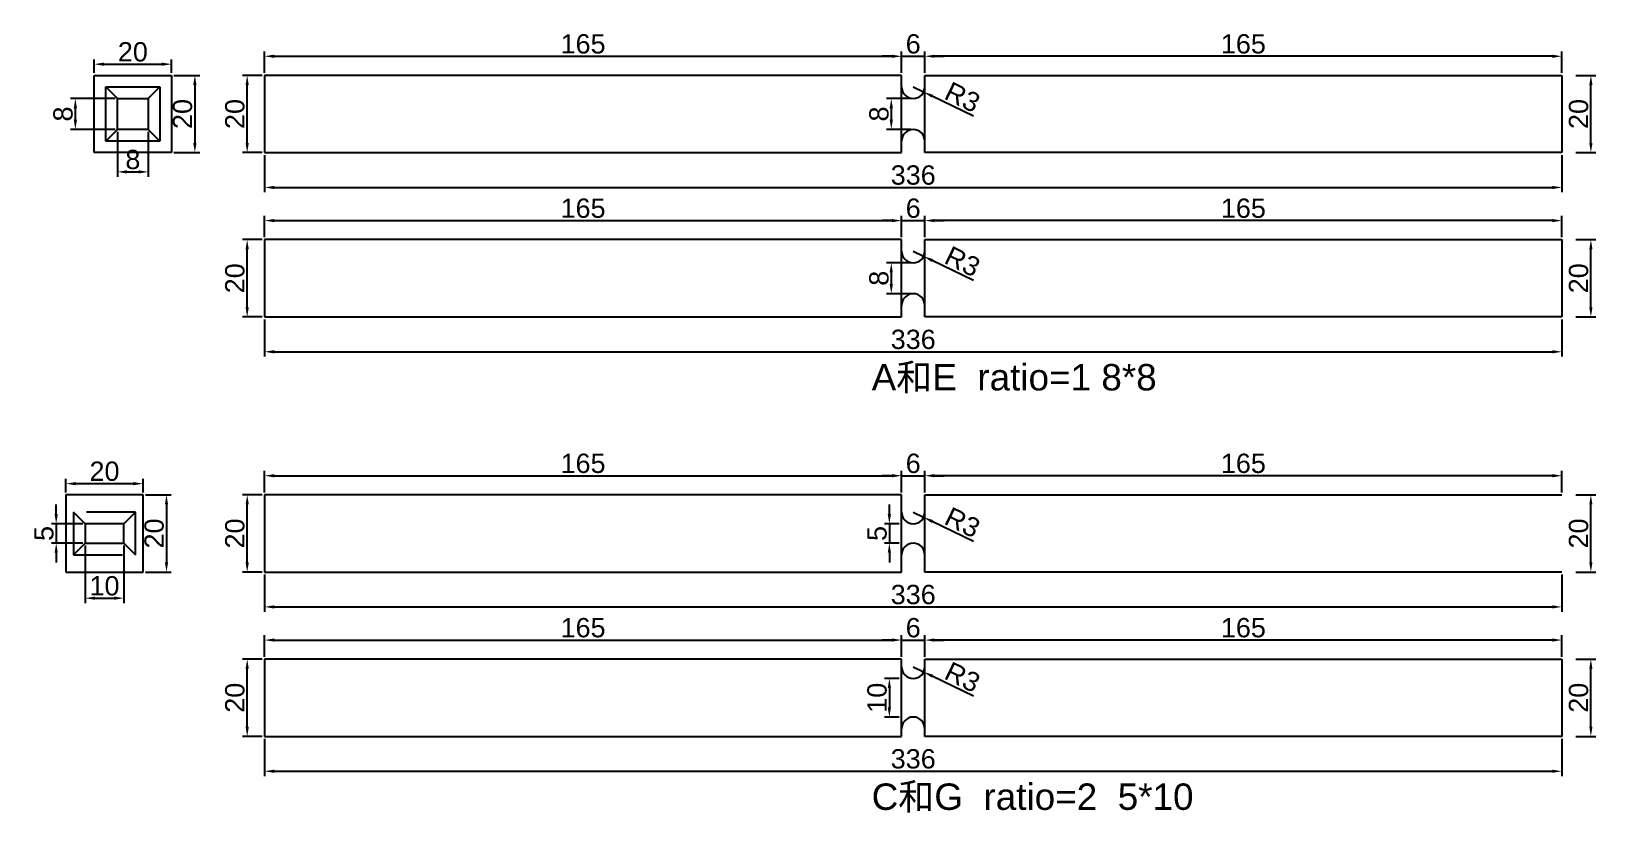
# Model space of a CAD drawing. Header units: millimetres. Extents: x 1455 to 24185, y -7314 to 4772.
# Drawn here: x 16933.8 to 17338.9, y 3006.5 to 3208.7 of the extents above; entities that cross this region are included whole.
import ezdxf

# ---------------------------------------------------------------- set-up
doc = ezdxf.new("R2010")
doc.units = ezdxf.units.MM
doc.linetypes.add('DASHED', pattern=[19.05, 12.7, -6.35])
doc.styles.get("Standard").update_dxf_attribs({"font": 'arial.ttf'})
doc.dimstyles.new('ISO-25', dxfattribs={"dimtxt": 5, "dimasz": 2.5, "dimexe": 1.25, "dimexo": 0.625, "dimtad": 1, "dimtxsty": 'Standard', "dimcen": 2.5, "dimadec": 0, "dimazin": 0, "dimtfac": 1, "dimtmove": 0, "dimatfit": 3, "dimfxl": 1, "dimarcsym": 0})

# ---------------------------------------------------------------- blocks, each defined once
blk = doc.blocks.new('*D1807')
at = {"color": 0, "lineweight": -2, "transparency": 16777216}
for p, q in [((16993.56, 3197.31), (16988.45, 3197.31)), ((16989.7, 3179.81), (16989.7, 3194.81)), ((16993.56, 3177.31), (16988.45, 3177.31))]:
    blk.add_line(p, q, dxfattribs=at)
at = {"color": 0, "transparency": 16777216}
for points in [[(16989.28, 3194.81), (16990.12, 3194.81), (16989.7, 3197.31)], [(16989.28, 3179.81), (16990.12, 3179.81), (16989.7, 3177.31)]]:
    blk.add_solid(points, dxfattribs=at)
at = {"layer": 'Defpoints', "color": 0, "transparency": 16777216}
for p in [(16989.7, 3197.31), (16994.19, 3197.31), (16994.19, 3177.31)]:
    blk.add_point(p, dxfattribs=at)
at = {"color": 0, "transparency": 16777216, "insert": (16986.52, 3187.31), "char_height": 5, "attachment_point": 5, "rotation": 90}
blk.add_mtext('20', dxfattribs=at)
blk = doc.blocks.new('*D1860')
at = {"color": 0, "lineweight": -2, "transparency": 16777216}
for p, q in [((16994.19, 3197.94), (16994.19, 3203.5)), ((16996.69, 3202.25), (17156.69, 3202.25)), ((17159.19, 3197.94), (17159.19, 3203.5))]:
    blk.add_line(p, q, dxfattribs=at)
at = {"color": 0, "transparency": 16777216}
for points in [[(16996.69, 3202.66), (16996.69, 3201.83), (16994.19, 3202.25)], [(17156.69, 3202.66), (17156.69, 3201.83), (17159.19, 3202.25)]]:
    blk.add_solid(points, dxfattribs=at)
at = {"layer": 'Defpoints', "color": 0, "transparency": 16777216}
for p in [(17159.19, 3202.25), (16994.19, 3197.31), (17159.19, 3197.31)]:
    blk.add_point(p, dxfattribs=at)
at = {"color": 0, "transparency": 16777216, "insert": (17076.69, 3205.43), "char_height": 5, "attachment_point": 5}
blk.add_mtext('165', dxfattribs=at)
blk = doc.blocks.new('*D1808')
at = {"color": 0, "lineweight": -2, "transparency": 16777216}
for p, q in [((17161.56, 3191.31), (17155.26, 3191.31)), ((17156.51, 3188.81), (17156.51, 3185.81)), ((17161.56, 3183.31), (17155.26, 3183.31))]:
    blk.add_line(p, q, dxfattribs=at)
at = {"color": 0, "transparency": 16777216}
for points in [[(17156.09, 3188.81), (17156.92, 3188.81), (17156.51, 3191.31)], [(17156.09, 3185.81), (17156.92, 3185.81), (17156.51, 3183.31)]]:
    blk.add_solid(points, dxfattribs=at)
at = {"layer": 'Defpoints', "color": 0, "transparency": 16777216}
for p in [(17162.19, 3191.31), (17156.51, 3183.31), (17162.19, 3183.31)]:
    blk.add_point(p, dxfattribs=at)
at = {"color": 0, "transparency": 16777216, "insert": (17153.33, 3187.31), "char_height": 5, "attachment_point": 5, "rotation": 90}
blk.add_mtext('8', dxfattribs=at)
blk = doc.blocks.new('*D1809')
at = {"color": 0, "lineweight": -2, "transparency": 16777216}
for p, q in [((17162.19, 3194.31), (17164.89, 3193)), ((17177.76, 3186.75), (17167.13, 3191.91))]:
    blk.add_line(p, q, dxfattribs=at)
at = {"color": 0, "transparency": 16777216}
blk.add_solid([(17167.32, 3192.29), (17166.95, 3191.54), (17164.89, 3193)], dxfattribs=at)
at = {"layer": 'Defpoints', "color": 0, "transparency": 16777216}
for p in [(17162.19, 3194.31), (17164.89, 3193)]:
    blk.add_point(p, dxfattribs=at)
at = {"color": 0, "transparency": 16777216, "insert": (17174.96, 3191.65), "char_height": 5, "attachment_point": 5, "rotation": 334.116}
blk.add_mtext('R3', dxfattribs=at)
blk = doc.blocks.new('*D1810')
at = {"color": 0, "lineweight": -2, "transparency": 16777216}
for p, q in [((17333.83, 3197.31), (17338.94, 3197.31)), ((17337.69, 3179.81), (17337.69, 3194.81)), ((17333.83, 3177.31), (17338.94, 3177.31))]:
    blk.add_line(p, q, dxfattribs=at)
at = {"color": 0, "transparency": 16777216}
for points in [[(17337.28, 3194.81), (17338.11, 3194.81), (17337.69, 3197.31)], [(17337.28, 3179.81), (17338.11, 3179.81), (17337.69, 3177.31)]]:
    blk.add_solid(points, dxfattribs=at)
at = {"layer": 'Defpoints', "color": 0, "transparency": 16777216}
for p in [(17333.21, 3197.31), (17337.69, 3197.31), (17333.21, 3177.31)]:
    blk.add_point(p, dxfattribs=at)
at = {"color": 0, "transparency": 16777216, "insert": (17334.52, 3187.31), "char_height": 5, "attachment_point": 5, "rotation": 90}
blk.add_mtext('20', dxfattribs=at)
blk = doc.blocks.new('*D1861')
at = {"color": 0, "lineweight": -2, "transparency": 16777216}
for p, q in [((17165.19, 3197.94), (17165.19, 3203.5)), ((17327.69, 3202.25), (17167.69, 3202.25)), ((17330.19, 3197.94), (17330.19, 3203.5))]:
    blk.add_line(p, q, dxfattribs=at)
at = {"color": 0, "transparency": 16777216}
for points in [[(17167.69, 3202.66), (17167.69, 3201.83), (17165.19, 3202.25)], [(17327.69, 3202.66), (17327.69, 3201.83), (17330.19, 3202.25)]]:
    blk.add_solid(points, dxfattribs=at)
at = {"layer": 'Defpoints', "color": 0, "transparency": 16777216}
for p in [(17165.19, 3202.25), (17165.19, 3197.31), (17330.19, 3197.31)]:
    blk.add_point(p, dxfattribs=at)
at = {"color": 0, "transparency": 16777216, "insert": (17247.69, 3205.43), "char_height": 5, "attachment_point": 5}
blk.add_mtext('165', dxfattribs=at)
blk = doc.blocks.new('*D1811')
at = {"color": 0, "lineweight": -2, "transparency": 16777216}
for p, q in [((17156.69, 3202.25), (17154.19, 3202.25)), ((17159.19, 3197.94), (17159.19, 3203.5)), ((17159.19, 3202.25), (17165.19, 3202.25)), ((17165.19, 3197.94), (17165.19, 3203.5)), ((17167.69, 3202.25), (17170.19, 3202.25))]:
    blk.add_line(p, q, dxfattribs=at)
at = {"color": 0, "transparency": 16777216}
for points in [[(17156.69, 3202.66), (17156.69, 3201.83), (17159.19, 3202.25)], [(17167.69, 3202.66), (17167.69, 3201.83), (17165.19, 3202.25)]]:
    blk.add_solid(points, dxfattribs=at)
at = {"layer": 'Defpoints', "color": 0, "transparency": 16777216}
for p in [(17165.19, 3202.25), (17159.19, 3197.31), (17165.19, 3197.31)]:
    blk.add_point(p, dxfattribs=at)
at = {"color": 0, "transparency": 16777216, "insert": (17162.19, 3205.43), "char_height": 5, "attachment_point": 5}
blk.add_mtext('6', dxfattribs=at)
blk = doc.blocks.new('*D1812')
at = {"color": 0, "lineweight": -2, "transparency": 16777216}
for p, q in [((16994.19, 3176.69), (16994.19, 3167.05)), ((17330.19, 3176.69), (17330.19, 3167.05)), ((16996.69, 3168.3), (17327.69, 3168.3))]:
    blk.add_line(p, q, dxfattribs=at)
at = {"color": 0, "transparency": 16777216}
for points in [[(16996.69, 3168.71), (16996.69, 3167.88), (16994.19, 3168.3)], [(17327.69, 3168.71), (17327.69, 3167.88), (17330.19, 3168.3)]]:
    blk.add_solid(points, dxfattribs=at)
at = {"layer": 'Defpoints', "color": 0, "transparency": 16777216}
for p in [(16994.19, 3177.31), (17330.19, 3177.31), (17330.19, 3168.3)]:
    blk.add_point(p, dxfattribs=at)
at = {"color": 0, "transparency": 16777216, "insert": (17162.19, 3171.48), "char_height": 5, "attachment_point": 5}
blk.add_mtext('336', dxfattribs=at)
blk = doc.blocks.new('*D1813')
at = {"color": 0, "lineweight": -2, "transparency": 16777216}
for p, q in [((16993.56, 3154.79), (16988.45, 3154.79)), ((16989.7, 3137.29), (16989.7, 3152.29)), ((16993.56, 3134.79), (16988.45, 3134.79))]:
    blk.add_line(p, q, dxfattribs=at)
at = {"color": 0, "transparency": 16777216}
for points in [[(16989.28, 3152.29), (16990.12, 3152.29), (16989.7, 3154.79)], [(16989.28, 3137.29), (16990.12, 3137.29), (16989.7, 3134.79)]]:
    blk.add_solid(points, dxfattribs=at)
at = {"layer": 'Defpoints', "color": 0, "transparency": 16777216}
for p in [(16989.7, 3154.79), (16994.19, 3154.79), (16994.19, 3134.79)]:
    blk.add_point(p, dxfattribs=at)
at = {"color": 0, "transparency": 16777216, "insert": (16986.52, 3144.79), "char_height": 5, "attachment_point": 5, "rotation": 90}
blk.add_mtext('20', dxfattribs=at)
blk = doc.blocks.new('*D1814')
at = {"color": 0, "lineweight": -2, "transparency": 16777216}
for p, q in [((17162.19, 3151.79), (17164.89, 3150.48)), ((17177.76, 3144.23), (17167.13, 3149.38))]:
    blk.add_line(p, q, dxfattribs=at)
at = {"color": 0, "transparency": 16777216}
blk.add_solid([(17167.32, 3149.76), (17166.95, 3149.01), (17164.89, 3150.48)], dxfattribs=at)
at = {"layer": 'Defpoints', "color": 0, "transparency": 16777216}
for p in [(17162.19, 3151.79), (17164.89, 3150.48)]:
    blk.add_point(p, dxfattribs=at)
at = {"color": 0, "transparency": 16777216, "insert": (17174.96, 3149.12), "char_height": 5, "attachment_point": 5, "rotation": 334.116}
blk.add_mtext('R3', dxfattribs=at)
blk = doc.blocks.new('*D1815')
at = {"color": 0, "lineweight": -2, "transparency": 16777216}
for p, q in [((17333.83, 3154.79), (17338.94, 3154.79)), ((17337.69, 3137.29), (17337.69, 3152.29)), ((17333.83, 3134.79), (17338.94, 3134.79))]:
    blk.add_line(p, q, dxfattribs=at)
at = {"color": 0, "transparency": 16777216}
for points in [[(17337.28, 3152.29), (17338.11, 3152.29), (17337.69, 3154.79)], [(17337.28, 3137.29), (17338.11, 3137.29), (17337.69, 3134.79)]]:
    blk.add_solid(points, dxfattribs=at)
at = {"layer": 'Defpoints', "color": 0, "transparency": 16777216}
for p in [(17333.21, 3154.79), (17337.69, 3154.79), (17333.21, 3134.79)]:
    blk.add_point(p, dxfattribs=at)
at = {"color": 0, "transparency": 16777216, "insert": (17334.52, 3144.79), "char_height": 5, "attachment_point": 5, "rotation": 90}
blk.add_mtext('20', dxfattribs=at)
blk = doc.blocks.new('*D1816')
at = {"color": 0, "lineweight": -2, "transparency": 16777216}
for p, q in [((17159.19, 3155.41), (17159.19, 3160.97)), ((17165.19, 3155.41), (17165.19, 3160.97)), ((17156.69, 3159.72), (17154.19, 3159.72)), ((17159.19, 3159.72), (17165.19, 3159.72)), ((17167.69, 3159.72), (17170.19, 3159.72))]:
    blk.add_line(p, q, dxfattribs=at)
at = {"color": 0, "transparency": 16777216}
for points in [[(17156.69, 3160.14), (17156.69, 3159.3), (17159.19, 3159.72)], [(17167.69, 3160.14), (17167.69, 3159.3), (17165.19, 3159.72)]]:
    blk.add_solid(points, dxfattribs=at)
at = {"layer": 'Defpoints', "color": 0, "transparency": 16777216}
for p in [(17165.19, 3159.72), (17159.19, 3154.79), (17165.19, 3154.79)]:
    blk.add_point(p, dxfattribs=at)
at = {"color": 0, "transparency": 16777216, "insert": (17162.19, 3162.9), "char_height": 5, "attachment_point": 5}
blk.add_mtext('6', dxfattribs=at)
blk = doc.blocks.new('*D1823')
at = {"color": 0, "lineweight": -2, "transparency": 16777216}
for p, q in [((17156.01, 3083.75), (17156.01, 3086.25)), ((17158.56, 3081.25), (17154.76, 3081.25)), ((17156.01, 3081.25), (17156.01, 3076.25)), ((17158.56, 3076.25), (17154.76, 3076.25)), ((17156.01, 3073.75), (17156.01, 3071.25))]:
    blk.add_line(p, q, dxfattribs=at)
at = {"color": 0, "transparency": 16777216}
for points in [[(17155.6, 3083.75), (17156.43, 3083.75), (17156.01, 3081.25)], [(17155.6, 3073.75), (17156.43, 3073.75), (17156.01, 3076.25)]]:
    blk.add_solid(points, dxfattribs=at)
at = {"layer": 'Defpoints', "color": 0, "transparency": 16777216}
for p in [(17159.19, 3081.25), (17156.01, 3076.25), (17159.19, 3076.25)]:
    blk.add_point(p, dxfattribs=at)
at = {"color": 0, "transparency": 16777216, "insert": (17152.85, 3078.75), "char_height": 5, "attachment_point": 5, "rotation": 90}
blk.add_mtext('5', dxfattribs=at)
blk = doc.blocks.new('*D1824')
at = {"color": 0, "lineweight": -2, "transparency": 16777216}
for p, q in [((17162.19, 3084.25), (17164.89, 3082.95)), ((17177.76, 3076.7), (17167.13, 3081.85))]:
    blk.add_line(p, q, dxfattribs=at)
at = {"color": 0, "transparency": 16777216}
blk.add_solid([(17167.32, 3082.23), (17166.95, 3081.48), (17164.89, 3082.95)], dxfattribs=at)
at = {"layer": 'Defpoints', "color": 0, "transparency": 16777216}
for p in [(17162.19, 3084.25), (17164.89, 3082.95)]:
    blk.add_point(p, dxfattribs=at)
at = {"color": 0, "transparency": 16777216, "insert": (17174.96, 3081.59), "char_height": 5, "attachment_point": 5, "rotation": 334.116}
blk.add_mtext('R3', dxfattribs=at)
blk = doc.blocks.new('*D1825')
at = {"color": 0, "lineweight": -2, "transparency": 16777216}
for p, q in [((17156.69, 3093.69), (17154.19, 3093.69)), ((17159.19, 3089.38), (17159.19, 3094.94)), ((17159.19, 3093.69), (17165.19, 3093.69)), ((17165.19, 3089.38), (17165.19, 3094.94)), ((17167.69, 3093.69), (17170.19, 3093.69))]:
    blk.add_line(p, q, dxfattribs=at)
at = {"color": 0, "transparency": 16777216}
for points in [[(17156.69, 3094.11), (17156.69, 3093.27), (17159.19, 3093.69)], [(17167.69, 3094.11), (17167.69, 3093.27), (17165.19, 3093.69)]]:
    blk.add_solid(points, dxfattribs=at)
at = {"layer": 'Defpoints', "color": 0, "transparency": 16777216}
for p in [(17165.19, 3093.69), (17159.19, 3088.75), (17165.19, 3088.75)]:
    blk.add_point(p, dxfattribs=at)
at = {"color": 0, "transparency": 16777216, "insert": (17162.19, 3096.87), "char_height": 5, "attachment_point": 5}
blk.add_mtext('6', dxfattribs=at)
blk = doc.blocks.new('*D1826')
at = {"color": 0, "lineweight": -2, "transparency": 16777216}
for p, q in [((17158.56, 3041.23), (17154.76, 3041.23)), ((17156.01, 3038.73), (17156.01, 3033.73)), ((17158.56, 3031.23), (17154.76, 3031.23))]:
    blk.add_line(p, q, dxfattribs=at)
at = {"color": 0, "transparency": 16777216}
for points in [[(17155.6, 3038.73), (17156.43, 3038.73), (17156.01, 3041.23)], [(17155.6, 3033.73), (17156.43, 3033.73), (17156.01, 3031.23)]]:
    blk.add_solid(points, dxfattribs=at)
at = {"layer": 'Defpoints', "color": 0, "transparency": 16777216}
for p in [(17159.19, 3041.23), (17156.01, 3031.23), (17159.19, 3031.23)]:
    blk.add_point(p, dxfattribs=at)
at = {"color": 0, "transparency": 16777216, "insert": (17152.84, 3036.23), "char_height": 5, "attachment_point": 5, "rotation": 90}
blk.add_mtext('10', dxfattribs=at)
blk = doc.blocks.new('*D1827')
at = {"color": 0, "lineweight": -2, "transparency": 16777216}
for p, q in [((17162.19, 3044.23), (17164.89, 3042.92)), ((17177.76, 3036.67), (17167.13, 3041.83))]:
    blk.add_line(p, q, dxfattribs=at)
at = {"color": 0, "transparency": 16777216}
blk.add_solid([(17167.32, 3042.2), (17166.95, 3041.45), (17164.89, 3042.92)], dxfattribs=at)
at = {"layer": 'Defpoints', "color": 0, "transparency": 16777216}
for p in [(17162.19, 3044.23), (17164.89, 3042.92)]:
    blk.add_point(p, dxfattribs=at)
at = {"color": 0, "transparency": 16777216, "insert": (17174.96, 3041.56), "char_height": 5, "attachment_point": 5, "rotation": 334.116}
blk.add_mtext('R3', dxfattribs=at)
blk = doc.blocks.new('*D1828')
at = {"color": 0, "lineweight": -2, "transparency": 16777216}
for p, q in [((17156.69, 3051.16), (17154.19, 3051.16)), ((17159.19, 3046.85), (17159.19, 3052.41)), ((17159.19, 3051.16), (17165.19, 3051.16)), ((17165.19, 3046.85), (17165.19, 3052.41)), ((17167.69, 3051.16), (17170.19, 3051.16))]:
    blk.add_line(p, q, dxfattribs=at)
at = {"color": 0, "transparency": 16777216}
for points in [[(17156.69, 3051.58), (17156.69, 3050.75), (17159.19, 3051.16)], [(17167.69, 3051.58), (17167.69, 3050.75), (17165.19, 3051.16)]]:
    blk.add_solid(points, dxfattribs=at)
at = {"layer": 'Defpoints', "color": 0, "transparency": 16777216}
for p in [(17165.19, 3051.16), (17159.19, 3046.23), (17165.19, 3046.23)]:
    blk.add_point(p, dxfattribs=at)
at = {"color": 0, "transparency": 16777216, "insert": (17162.19, 3054.34), "char_height": 5, "attachment_point": 5}
blk.add_mtext('6', dxfattribs=at)
blk = doc.blocks.new('*D1866')
at = {"color": 0, "lineweight": -2, "transparency": 16777216}
for p, q in [((16947.75, 3075.63), (16947.75, 3060.75)), ((16957.75, 3075.63), (16957.75, 3060.75)), ((16950.25, 3062), (16955.25, 3062))]:
    blk.add_line(p, q, dxfattribs=at)
at = {"color": 0, "transparency": 16777216}
for points in [[(16950.25, 3062.42), (16950.25, 3061.59), (16947.75, 3062)], [(16955.25, 3062.42), (16955.25, 3061.59), (16957.75, 3062)]]:
    blk.add_solid(points, dxfattribs=at)
at = {"layer": 'Defpoints', "color": 0, "transparency": 16777216}
for p in [(16947.75, 3076.25), (16957.75, 3076.25), (16957.75, 3062)]:
    blk.add_point(p, dxfattribs=at)
at = {"color": 0, "transparency": 16777216, "insert": (16952.75, 3065.18), "char_height": 5, "attachment_point": 5}
blk.add_mtext('10', dxfattribs=at)
blk = doc.blocks.new('*D1867')
at = {"color": 0, "lineweight": -2, "transparency": 16777216}
for p, q in [((16950.09, 3197.94), (16950.09, 3201.45)), ((16970.09, 3197.94), (16970.09, 3201.45)), ((16952.59, 3200.2), (16967.59, 3200.2))]:
    blk.add_line(p, q, dxfattribs=at)
at = {"color": 0, "transparency": 16777216}
for points in [[(16952.59, 3200.61), (16952.59, 3199.78), (16950.09, 3200.2)], [(16967.59, 3200.61), (16967.59, 3199.78), (16970.09, 3200.2)]]:
    blk.add_solid(points, dxfattribs=at)
at = {"layer": 'Defpoints', "color": 0, "transparency": 16777216}
for p in [(16950.09, 3197.31), (16970.09, 3200.2), (16970.09, 3197.31)]:
    blk.add_point(p, dxfattribs=at)
at = {"color": 0, "transparency": 16777216, "insert": (16960.09, 3203.37), "char_height": 5, "attachment_point": 5}
blk.add_mtext('20', dxfattribs=at)
blk = doc.blocks.new('*D1868')
at = {"color": 0, "lineweight": -2, "transparency": 16777216}
for p, q in [((16970.72, 3197.31), (16977.4, 3197.31)), ((16976.15, 3194.81), (16976.15, 3179.81)), ((16970.72, 3177.31), (16977.4, 3177.31))]:
    blk.add_line(p, q, dxfattribs=at)
at = {"color": 0, "transparency": 16777216}
for points in [[(16975.73, 3194.81), (16976.57, 3194.81), (16976.15, 3197.31)], [(16975.73, 3179.81), (16976.57, 3179.81), (16976.15, 3177.31)]]:
    blk.add_solid(points, dxfattribs=at)
at = {"layer": 'Defpoints', "color": 0, "transparency": 16777216}
for p in [(16970.09, 3197.31), (16970.09, 3177.31), (16976.15, 3177.31)]:
    blk.add_point(p, dxfattribs=at)
at = {"color": 0, "transparency": 16777216, "insert": (16972.97, 3187.31), "char_height": 5, "attachment_point": 5, "rotation": 90}
blk.add_mtext('20', dxfattribs=at)
blk = doc.blocks.new('*D1835')
at = {"color": 0, "lineweight": -2, "transparency": 16777216}
for p, q in [((16942.75, 3089.38), (16942.75, 3092.89)), ((16945.25, 3091.64), (16960.25, 3091.64)), ((16962.75, 3089.38), (16962.75, 3092.89))]:
    blk.add_line(p, q, dxfattribs=at)
at = {"color": 0, "transparency": 16777216}
for points in [[(16945.25, 3092.05), (16945.25, 3091.22), (16942.75, 3091.64)], [(16960.25, 3092.05), (16960.25, 3091.22), (16962.75, 3091.64)]]:
    blk.add_solid(points, dxfattribs=at)
at = {"layer": 'Defpoints', "color": 0, "transparency": 16777216}
for p in [(16962.75, 3091.64), (16942.75, 3088.75), (16962.75, 3088.75)]:
    blk.add_point(p, dxfattribs=at)
at = {"color": 0, "transparency": 16777216, "insert": (16952.75, 3094.82), "char_height": 5, "attachment_point": 5}
blk.add_mtext('20', dxfattribs=at)
blk = doc.blocks.new('*D1836')
at = {"color": 0, "lineweight": -2, "transparency": 16777216}
for p, q in [((16963.37, 3088.75), (16970.05, 3088.75)), ((16968.8, 3086.25), (16968.8, 3071.25)), ((16963.37, 3068.75), (16970.05, 3068.75))]:
    blk.add_line(p, q, dxfattribs=at)
at = {"color": 0, "transparency": 16777216}
for points in [[(16968.39, 3086.25), (16969.22, 3086.25), (16968.8, 3088.75)], [(16968.39, 3071.25), (16969.22, 3071.25), (16968.8, 3068.75)]]:
    blk.add_solid(points, dxfattribs=at)
at = {"layer": 'Defpoints', "color": 0, "transparency": 16777216}
for p in [(16962.75, 3088.75), (16962.75, 3068.75), (16968.8, 3068.75)]:
    blk.add_point(p, dxfattribs=at)
at = {"color": 0, "transparency": 16777216, "insert": (16965.62, 3078.75), "char_height": 5, "attachment_point": 5, "rotation": 90}
blk.add_mtext('20', dxfattribs=at)
blk = doc.blocks.new('*D1891')
at = {"layer": 'Defpoints', "color": 0, "lineweight": -2, "transparency": 16777216}
for p, q in [((16940.24, 3083.75), (16940.24, 3086.25)), ((16947.12, 3081.25), (16938.99, 3081.25)), ((16940.24, 3081.25), (16940.24, 3076.25)), ((16947.12, 3076.25), (16938.99, 3076.25)), ((16940.24, 3073.75), (16940.24, 3071.25))]:
    blk.add_line(p, q, dxfattribs=at)
at = {"layer": 'Defpoints', "color": 0, "transparency": 16777216}
for p in [(16947.75, 3081.25), (16940.24, 3076.25), (16947.75, 3076.25)]:
    blk.add_point(p, dxfattribs=at)
for points in [[(16939.82, 3083.75), (16940.65, 3083.75), (16940.24, 3081.25)], [(16939.82, 3073.75), (16940.65, 3073.75), (16940.24, 3076.25)]]:
    blk.add_solid(points, dxfattribs=at)
at = {"layer": 'Defpoints', "color": 0, "transparency": 16777216, "insert": (16937.07, 3078.75), "char_height": 5, "attachment_point": 5, "rotation": 90}
blk.add_mtext('5', dxfattribs=at)
blk = doc.blocks.new('*D1845')
at = {"color": 0, "lineweight": -2, "transparency": 16777216}
for p, q in [((17161.56, 3148.79), (17155.26, 3148.79)), ((17156.51, 3146.29), (17156.51, 3143.29)), ((17161.56, 3140.79), (17155.26, 3140.79))]:
    blk.add_line(p, q, dxfattribs=at)
at = {"color": 0, "transparency": 16777216}
for points in [[(17156.09, 3146.29), (17156.92, 3146.29), (17156.51, 3148.79)], [(17156.09, 3143.29), (17156.92, 3143.29), (17156.51, 3140.79)]]:
    blk.add_solid(points, dxfattribs=at)
at = {"layer": 'Defpoints', "color": 0, "transparency": 16777216}
for p in [(17162.19, 3148.79), (17156.51, 3140.79), (17162.19, 3140.79)]:
    blk.add_point(p, dxfattribs=at)
at = {"color": 0, "transparency": 16777216, "insert": (17153.33, 3144.79), "char_height": 5, "attachment_point": 5, "rotation": 90}
blk.add_mtext('8', dxfattribs=at)
blk = doc.blocks.new('*D1892')
at = {"color": 0, "lineweight": -2, "transparency": 16777216}
for p, q in [((16956.09, 3182.69), (16956.09, 3171.08)), ((16964.09, 3182.69), (16964.09, 3171.08)), ((16958.59, 3172.33), (16961.59, 3172.33))]:
    blk.add_line(p, q, dxfattribs=at)
at = {"color": 0, "transparency": 16777216}
for points in [[(16958.59, 3172.75), (16958.59, 3171.91), (16956.09, 3172.33)], [(16961.59, 3172.75), (16961.59, 3171.91), (16964.09, 3172.33)]]:
    blk.add_solid(points, dxfattribs=at)
at = {"layer": 'Defpoints', "color": 0, "transparency": 16777216}
for p in [(16956.09, 3183.31), (16964.09, 3183.31), (16964.09, 3172.33)]:
    blk.add_point(p, dxfattribs=at)
at = {"color": 0, "transparency": 16777216, "insert": (16960.09, 3175.51), "char_height": 5, "attachment_point": 5}
blk.add_mtext('8', dxfattribs=at)
blk = doc.blocks.new('*D1893')
at = {"color": 0, "lineweight": -2, "transparency": 16777216}
for p, q in [((16955.47, 3191.31), (16943.95, 3191.31)), ((16945.2, 3185.81), (16945.2, 3188.81)), ((16955.47, 3183.31), (16943.95, 3183.31))]:
    blk.add_line(p, q, dxfattribs=at)
at = {"color": 0, "transparency": 16777216}
for points in [[(16944.79, 3188.81), (16945.62, 3188.81), (16945.2, 3191.31)], [(16944.79, 3185.81), (16945.62, 3185.81), (16945.2, 3183.31)]]:
    blk.add_solid(points, dxfattribs=at)
at = {"layer": 'Defpoints', "color": 0, "transparency": 16777216}
for p in [(16945.2, 3191.31), (16956.09, 3191.31), (16956.09, 3183.31)]:
    blk.add_point(p, dxfattribs=at)
at = {"color": 0, "transparency": 16777216, "insert": (16942.02, 3187.31), "char_height": 5, "attachment_point": 5, "rotation": 90}
blk.add_mtext('8', dxfattribs=at)
blk = doc.blocks.new('*D1942')
at = {"color": 0, "lineweight": -2, "transparency": 16777216}
for p, q in [((16994.19, 3155.41), (16994.19, 3160.97)), ((17159.19, 3155.41), (17159.19, 3160.97)), ((16996.69, 3159.72), (17156.69, 3159.72))]:
    blk.add_line(p, q, dxfattribs=at)
at = {"color": 0, "transparency": 16777216}
for points in [[(16996.69, 3160.14), (16996.69, 3159.3), (16994.19, 3159.72)], [(17156.69, 3160.14), (17156.69, 3159.3), (17159.19, 3159.72)]]:
    blk.add_solid(points, dxfattribs=at)
at = {"layer": 'Defpoints', "color": 0, "transparency": 16777216}
for p in [(17159.19, 3159.72), (16994.19, 3154.79), (17159.19, 3154.79)]:
    blk.add_point(p, dxfattribs=at)
at = {"color": 0, "transparency": 16777216, "insert": (17076.69, 3162.9), "char_height": 5, "attachment_point": 5}
blk.add_mtext('165', dxfattribs=at)
blk = doc.blocks.new('*D1943')
at = {"color": 0, "lineweight": -2, "transparency": 16777216}
for p, q in [((17165.19, 3155.41), (17165.19, 3160.97)), ((17330.19, 3155.41), (17330.19, 3160.97)), ((17327.69, 3159.72), (17167.69, 3159.72))]:
    blk.add_line(p, q, dxfattribs=at)
at = {"color": 0, "transparency": 16777216}
for points in [[(17167.69, 3160.14), (17167.69, 3159.3), (17165.19, 3159.72)], [(17327.69, 3160.14), (17327.69, 3159.3), (17330.19, 3159.72)]]:
    blk.add_solid(points, dxfattribs=at)
at = {"layer": 'Defpoints', "color": 0, "transparency": 16777216}
for p in [(17165.19, 3159.72), (17165.19, 3154.79), (17330.19, 3154.79)]:
    blk.add_point(p, dxfattribs=at)
at = {"color": 0, "transparency": 16777216, "insert": (17247.69, 3162.9), "char_height": 5, "attachment_point": 5}
blk.add_mtext('165', dxfattribs=at)
blk = doc.blocks.new('*D1941')
at = {"color": 0, "lineweight": -2, "transparency": 16777216}
for p, q in [((16994.19, 3134.16), (16994.19, 3124.52)), ((17330.19, 3134.16), (17330.19, 3124.52)), ((16996.69, 3125.77), (17327.69, 3125.77))]:
    blk.add_line(p, q, dxfattribs=at)
at = {"color": 0, "transparency": 16777216}
for points in [[(16996.69, 3126.19), (16996.69, 3125.35), (16994.19, 3125.77)], [(17327.69, 3126.19), (17327.69, 3125.35), (17330.19, 3125.77)]]:
    blk.add_solid(points, dxfattribs=at)
at = {"layer": 'Defpoints', "color": 0, "transparency": 16777216}
for p in [(16994.19, 3134.79), (17330.19, 3134.79), (17330.19, 3125.77)]:
    blk.add_point(p, dxfattribs=at)
at = {"color": 0, "transparency": 16777216, "insert": (17162.19, 3128.95), "char_height": 5, "attachment_point": 5}
blk.add_mtext('336', dxfattribs=at)
blk = doc.blocks.new('*D1944')
at = {"color": 0, "lineweight": -2, "transparency": 16777216}
for p, q in [((16993.56, 3088.75), (16988.45, 3088.75)), ((16989.7, 3071.25), (16989.7, 3086.25)), ((16993.56, 3068.75), (16988.45, 3068.75))]:
    blk.add_line(p, q, dxfattribs=at)
at = {"color": 0, "transparency": 16777216}
for points in [[(16989.28, 3086.25), (16990.12, 3086.25), (16989.7, 3088.75)], [(16989.28, 3071.25), (16990.12, 3071.25), (16989.7, 3068.75)]]:
    blk.add_solid(points, dxfattribs=at)
at = {"layer": 'Defpoints', "color": 0, "transparency": 16777216}
for p in [(16989.7, 3088.75), (16994.19, 3088.75), (16994.19, 3068.75)]:
    blk.add_point(p, dxfattribs=at)
at = {"color": 0, "transparency": 16777216, "insert": (16986.52, 3078.75), "char_height": 5, "attachment_point": 5, "rotation": 90}
blk.add_mtext('20', dxfattribs=at)
blk = doc.blocks.new('*D1952')
at = {"color": 0, "lineweight": -2, "transparency": 16777216}
for p, q in [((16994.19, 3089.38), (16994.19, 3094.94)), ((16996.69, 3093.69), (17156.69, 3093.69)), ((17159.19, 3089.38), (17159.19, 3094.94))]:
    blk.add_line(p, q, dxfattribs=at)
at = {"color": 0, "transparency": 16777216}
for points in [[(16996.69, 3094.11), (16996.69, 3093.27), (16994.19, 3093.69)], [(17156.69, 3094.11), (17156.69, 3093.27), (17159.19, 3093.69)]]:
    blk.add_solid(points, dxfattribs=at)
at = {"layer": 'Defpoints', "color": 0, "transparency": 16777216}
for p in [(17159.19, 3093.69), (16994.19, 3088.75), (17159.19, 3088.75)]:
    blk.add_point(p, dxfattribs=at)
at = {"color": 0, "transparency": 16777216, "insert": (17076.69, 3096.87), "char_height": 5, "attachment_point": 5}
blk.add_mtext('165', dxfattribs=at)
blk = doc.blocks.new('*D1945')
at = {"color": 0, "lineweight": -2, "transparency": 16777216}
for p, q in [((17333.83, 3088.75), (17338.94, 3088.75)), ((17337.69, 3071.25), (17337.69, 3086.25)), ((17333.83, 3068.75), (17338.94, 3068.75))]:
    blk.add_line(p, q, dxfattribs=at)
at = {"color": 0, "transparency": 16777216}
for points in [[(17337.28, 3086.25), (17338.11, 3086.25), (17337.69, 3088.75)], [(17337.28, 3071.25), (17338.11, 3071.25), (17337.69, 3068.75)]]:
    blk.add_solid(points, dxfattribs=at)
at = {"layer": 'Defpoints', "color": 0, "transparency": 16777216}
for p in [(17333.21, 3088.75), (17337.69, 3088.75), (17333.21, 3068.75)]:
    blk.add_point(p, dxfattribs=at)
at = {"color": 0, "transparency": 16777216, "insert": (17334.52, 3078.75), "char_height": 5, "attachment_point": 5, "rotation": 90}
blk.add_mtext('20', dxfattribs=at)
blk = doc.blocks.new('*D1953')
at = {"color": 0, "lineweight": -2, "transparency": 16777216}
for p, q in [((17165.19, 3089.38), (17165.19, 3094.94)), ((17327.69, 3093.69), (17167.69, 3093.69)), ((17330.19, 3089.38), (17330.19, 3094.94))]:
    blk.add_line(p, q, dxfattribs=at)
at = {"color": 0, "transparency": 16777216}
for points in [[(17167.69, 3094.11), (17167.69, 3093.27), (17165.19, 3093.69)], [(17327.69, 3094.11), (17327.69, 3093.27), (17330.19, 3093.69)]]:
    blk.add_solid(points, dxfattribs=at)
at = {"layer": 'Defpoints', "color": 0, "transparency": 16777216}
for p in [(17165.19, 3093.69), (17165.19, 3088.75), (17330.19, 3088.75)]:
    blk.add_point(p, dxfattribs=at)
at = {"color": 0, "transparency": 16777216, "insert": (17247.69, 3096.87), "char_height": 5, "attachment_point": 5}
blk.add_mtext('165', dxfattribs=at)
blk = doc.blocks.new('*D1946')
at = {"color": 0, "lineweight": -2, "transparency": 16777216}
for p, q in [((16994.19, 3068.13), (16994.19, 3058.49)), ((17330.19, 3068.13), (17330.19, 3058.49)), ((16996.69, 3059.74), (17327.69, 3059.74))]:
    blk.add_line(p, q, dxfattribs=at)
at = {"color": 0, "transparency": 16777216}
for points in [[(16996.69, 3060.16), (16996.69, 3059.32), (16994.19, 3059.74)], [(17327.69, 3060.16), (17327.69, 3059.32), (17330.19, 3059.74)]]:
    blk.add_solid(points, dxfattribs=at)
at = {"layer": 'Defpoints', "color": 0, "transparency": 16777216}
for p in [(16994.19, 3068.75), (17330.19, 3068.75), (17330.19, 3059.74)]:
    blk.add_point(p, dxfattribs=at)
at = {"color": 0, "transparency": 16777216, "insert": (17162.19, 3062.92), "char_height": 5, "attachment_point": 5}
blk.add_mtext('336', dxfattribs=at)
blk = doc.blocks.new('*D1947')
at = {"color": 0, "lineweight": -2, "transparency": 16777216}
for p, q in [((16993.56, 3046.23), (16988.45, 3046.23)), ((16989.7, 3028.73), (16989.7, 3043.73)), ((16993.56, 3026.23), (16988.45, 3026.23))]:
    blk.add_line(p, q, dxfattribs=at)
at = {"color": 0, "transparency": 16777216}
for points in [[(16989.28, 3043.73), (16990.12, 3043.73), (16989.7, 3046.23)], [(16989.28, 3028.73), (16990.12, 3028.73), (16989.7, 3026.23)]]:
    blk.add_solid(points, dxfattribs=at)
at = {"layer": 'Defpoints', "color": 0, "transparency": 16777216}
for p in [(16989.7, 3046.23), (16994.19, 3046.23), (16994.19, 3026.23)]:
    blk.add_point(p, dxfattribs=at)
at = {"color": 0, "transparency": 16777216, "insert": (16986.52, 3036.23), "char_height": 5, "attachment_point": 5, "rotation": 90}
blk.add_mtext('20', dxfattribs=at)
blk = doc.blocks.new('*D1948')
at = {"color": 0, "lineweight": -2, "transparency": 16777216}
for p, q in [((17333.83, 3046.23), (17338.94, 3046.23)), ((17337.69, 3028.73), (17337.69, 3043.73)), ((17333.83, 3026.23), (17338.94, 3026.23))]:
    blk.add_line(p, q, dxfattribs=at)
at = {"color": 0, "transparency": 16777216}
for points in [[(17337.28, 3043.73), (17338.11, 3043.73), (17337.69, 3046.23)], [(17337.28, 3028.73), (17338.11, 3028.73), (17337.69, 3026.23)]]:
    blk.add_solid(points, dxfattribs=at)
at = {"layer": 'Defpoints', "color": 0, "transparency": 16777216}
for p in [(17333.21, 3046.23), (17337.69, 3046.23), (17333.21, 3026.23)]:
    blk.add_point(p, dxfattribs=at)
at = {"color": 0, "transparency": 16777216, "insert": (17334.52, 3036.23), "char_height": 5, "attachment_point": 5, "rotation": 90}
blk.add_mtext('20', dxfattribs=at)
blk = doc.blocks.new('*D1949')
at = {"color": 0, "lineweight": -2, "transparency": 16777216}
for p, q in [((16994.19, 3046.85), (16994.19, 3052.41)), ((16996.69, 3051.16), (17156.69, 3051.16)), ((17159.19, 3046.85), (17159.19, 3052.41))]:
    blk.add_line(p, q, dxfattribs=at)
at = {"color": 0, "transparency": 16777216}
for points in [[(16996.69, 3051.58), (16996.69, 3050.75), (16994.19, 3051.16)], [(17156.69, 3051.58), (17156.69, 3050.75), (17159.19, 3051.16)]]:
    blk.add_solid(points, dxfattribs=at)
at = {"layer": 'Defpoints', "color": 0, "transparency": 16777216}
for p in [(17159.19, 3051.16), (16994.19, 3046.23), (17159.19, 3046.23)]:
    blk.add_point(p, dxfattribs=at)
at = {"color": 0, "transparency": 16777216, "insert": (17076.69, 3054.34), "char_height": 5, "attachment_point": 5}
blk.add_mtext('165', dxfattribs=at)
blk = doc.blocks.new('*D1950')
at = {"color": 0, "lineweight": -2, "transparency": 16777216}
for p, q in [((17165.19, 3046.85), (17165.19, 3052.41)), ((17327.69, 3051.16), (17167.69, 3051.16)), ((17330.19, 3046.85), (17330.19, 3052.41))]:
    blk.add_line(p, q, dxfattribs=at)
at = {"color": 0, "transparency": 16777216}
for points in [[(17167.69, 3051.58), (17167.69, 3050.75), (17165.19, 3051.16)], [(17327.69, 3051.58), (17327.69, 3050.75), (17330.19, 3051.16)]]:
    blk.add_solid(points, dxfattribs=at)
at = {"layer": 'Defpoints', "color": 0, "transparency": 16777216}
for p in [(17165.19, 3051.16), (17165.19, 3046.23), (17330.19, 3046.23)]:
    blk.add_point(p, dxfattribs=at)
at = {"color": 0, "transparency": 16777216, "insert": (17247.69, 3054.34), "char_height": 5, "attachment_point": 5}
blk.add_mtext('165', dxfattribs=at)
blk = doc.blocks.new('*D1951')
at = {"color": 0, "lineweight": -2, "transparency": 16777216}
for p, q in [((16994.19, 3025.6), (16994.19, 3015.96)), ((17330.19, 3025.6), (17330.19, 3015.96)), ((16996.69, 3017.21), (17327.69, 3017.21))]:
    blk.add_line(p, q, dxfattribs=at)
at = {"color": 0, "transparency": 16777216}
for points in [[(16996.69, 3017.63), (16996.69, 3016.8), (16994.19, 3017.21)], [(17327.69, 3017.63), (17327.69, 3016.8), (17330.19, 3017.21)]]:
    blk.add_solid(points, dxfattribs=at)
at = {"layer": 'Defpoints', "color": 0, "transparency": 16777216}
for p in [(16994.19, 3026.23), (17330.19, 3026.23), (17330.19, 3017.21)]:
    blk.add_point(p, dxfattribs=at)
at = {"color": 0, "transparency": 16777216, "insert": (17162.19, 3020.39), "char_height": 5, "attachment_point": 5}
blk.add_mtext('336', dxfattribs=at)

msp = doc.modelspace()

# ---------------------------------------------------------------- linework, layer by layer
for p, q in [((16950.093, 3177.312), (16950.093, 3197.312)), ((16950.093, 3197.312), (16970.093, 3197.312)), ((16970.093, 3197.312), (16970.093, 3177.312)), ((16994.186, 3197.312), (16994.186, 3177.312)), ((17159.186, 3197.312), (16994.186, 3197.312)), ((17159.186, 3177.312), (17159.186, 3197.312)), ((17165.186, 3177.312), (17165.186, 3197.312)), ((17165.186, 3197.312), (17330.186, 3197.312)), ((17330.186, 3197.312), (17330.186, 3177.312)), ((16953.093, 3180.312), (16953.093, 3194.312)), ((16953.093, 3194.312), (16967.093, 3194.312)), ((16953.093, 3194.312), (16956.093, 3191.312)), ((16967.093, 3194.312), (16964.093, 3191.312)), ((16967.093, 3194.312), (16967.093, 3180.312)), ((16956.093, 3183.312), (16956.093, 3191.312)), ((16956.093, 3191.312), (16964.093, 3191.312)), ((16964.093, 3191.312), (16964.093, 3183.312)), ((16956.093, 3183.312), (16953.093, 3180.312)), ((16964.093, 3183.312), (16956.093, 3183.312)), ((16964.093, 3183.312), (16967.093, 3180.312)), ((16970.093, 3177.312), (16950.093, 3177.312)), ((16967.093, 3180.312), (16953.093, 3180.312)), ((16994.186, 3177.312), (17159.186, 3177.312)), ((17330.186, 3177.312), (17165.186, 3177.312)), ((16994.186, 3154.786), (16994.186, 3134.786)), ((17159.186, 3154.786), (16994.186, 3154.786)), ((17159.186, 3134.786), (17159.186, 3154.786)), ((17165.186, 3134.786), (17165.186, 3154.786)), ((17165.186, 3154.786), (17330.186, 3154.786)), ((17330.186, 3154.786), (17330.186, 3134.786)), ((16994.186, 3134.786), (17159.186, 3134.786)), ((17330.186, 3134.786), (17165.186, 3134.786)), ((16962.745, 3088.755), (16942.745, 3088.755)), ((16942.745, 3088.755), (16942.745, 3068.755)), ((16962.745, 3068.755), (16962.745, 3088.755)), ((16994.186, 3088.755), (16994.186, 3068.755)), ((17159.186, 3088.755), (16994.186, 3088.755)), ((17159.186, 3068.755), (17159.186, 3088.755)), ((17165.186, 3068.755), (17165.186, 3088.755)), ((17165.186, 3088.755), (17330.186, 3088.755)), ((16947.745, 3081.255), (16944.745, 3084.255)), ((16957.745, 3081.255), (16960.745, 3084.255)), ((16947.745, 3076.255), (16944.745, 3073.255)), ((16957.745, 3076.255), (16960.745, 3073.255)), ((16942.745, 3068.755), (16962.745, 3068.755)), ((16994.186, 3068.755), (17159.186, 3068.755)), ((17330.186, 3068.755), (17165.186, 3068.755)), ((16994.186, 3046.228), (16994.186, 3026.228)), ((17159.186, 3046.228), (16994.186, 3046.228)), ((17159.186, 3026.228), (17159.186, 3046.228)), ((17165.186, 3026.228), (17165.186, 3046.228)), ((17165.186, 3046.228), (17330.186, 3046.228)), ((17330.186, 3046.228), (17330.186, 3026.228)), ((16994.186, 3026.228), (17159.186, 3026.228)), ((17330.186, 3026.228), (17165.186, 3026.228))]:
    msp.add_line(p, q)
at = {"linetype": 'DASHED'}
for p, q in [((16960.745, 3084.255), (16944.745, 3084.255)), ((16944.745, 3084.255), (16944.745, 3073.255)), ((16960.745, 3073.255), (16960.745, 3084.255)), ((16957.745, 3081.255), (16947.745, 3081.255)), ((16947.745, 3081.255), (16947.745, 3076.255)), ((16957.745, 3076.255), (16957.745, 3081.255)), ((16947.745, 3076.255), (16957.745, 3076.255)), ((16944.745, 3073.255), (16960.745, 3073.255))]:
    msp.add_line(p, q, dxfattribs=at)
for centre, start, end in [((17162.186, 3194.312), 180, 0), ((17162.186, 3180.312), 0, 180), ((17162.186, 3151.786), 180, 0), ((17162.186, 3137.786), 0, 180), ((17162.186, 3084.255), 180, 0), ((17162.186, 3073.255), 0, 180), ((17162.186, 3044.228), 180, 0), ((17162.186, 3028.228), 0, 180)]:
    msp.add_arc(centre, 3, start, end)

# ---------------------------------------------------------------- texts
for s, p in [('A和E  ratio=1 8*8', (17151.426, 3115.772)), ('C和G  ratio=2  5*10', (17151.426, 3007.214))]:
    msp.add_text(s, height=6.83588).set_placement(p)

# ---------------------------------------------------------------- dimensions: what is measured, and where the dimension line sits
for p1, p2, distance, picture, middle in [((16950.093, 3197.312), (16970.093, 3197.312), 2.884, '*D1867', (16960.093, 3203.374)), ((16994.186, 3197.312), (17159.186, 3197.312), 4.935, '*D1860', (17076.686, 3205.425)), ((17159.186, 3197.312), (17165.186, 3197.312), 4.935, '*D1811', (17162.186, 3205.425)), ((17330.186, 3197.312), (17165.186, 3197.312), -4.935, '*D1861', (17247.686, 3205.425)), ((16970.093, 3197.312), (16970.093, 3177.312), 6.057, '*D1868', (16972.972, 3187.312)), ((16994.186, 3177.312), (16994.186, 3197.312), 4.487, '*D1807', (16986.522, 3187.312)), ((17333.207, 3177.312), (17333.207, 3197.312), -4.487, '*D1810', (17334.516, 3187.312)), ((16956.093, 3183.312), (16956.093, 3191.312), 10.891, '*D1893', (16942.024, 3187.312)), ((17162.186, 3191.312), (17162.186, 3183.312), -5.68, '*D1808', (17153.328, 3187.312)), ((16956.093, 3183.312), (16964.093, 3183.312), -10.984, '*D1892', (16960.093, 3175.507)), ((16994.186, 3177.312), (17330.186, 3177.312), -9.016, '*D1812', (17162.186, 3171.476)), ((16994.186, 3154.786), (17159.186, 3154.786), 4.935, '*D1942', (17076.686, 3162.898)), ((17159.186, 3154.786), (17165.186, 3154.786), 4.935, '*D1816', (17162.186, 3162.898)), ((17330.186, 3154.786), (17165.186, 3154.786), -4.935, '*D1943', (17247.686, 3162.898)), ((16994.186, 3134.786), (16994.186, 3154.786), 4.487, '*D1813', (16986.522, 3144.786)), ((17333.207, 3134.786), (17333.207, 3154.786), -4.487, '*D1815', (17334.516, 3144.786)), ((17162.186, 3148.786), (17162.186, 3140.786), -5.68, '*D1845', (17153.328, 3144.786)), ((16994.186, 3134.786), (17330.186, 3134.786), -9.016, '*D1941', (17162.186, 3128.949)), ((16994.186, 3088.755), (17159.186, 3088.755), 4.935, '*D1952', (17076.686, 3096.867)), ((17159.186, 3088.755), (17165.186, 3088.755), 4.935, '*D1825', (17162.186, 3096.867)), ((17330.186, 3088.755), (17165.186, 3088.755), -4.935, '*D1953', (17247.686, 3096.867)), ((16942.745, 3088.755), (16962.745, 3088.755), 2.884, '*D1835', (16952.745, 3094.816)), ((16962.745, 3088.755), (16962.745, 3068.755), 6.057, '*D1836', (16965.625, 3078.755)), ((16994.186, 3068.755), (16994.186, 3088.755), 4.487, '*D1944', (16986.522, 3078.755)), ((17333.207, 3068.755), (17333.207, 3088.755), -4.487, '*D1945', (17334.516, 3078.755)), ((17159.186, 3081.255), (17159.186, 3076.255), -3.173, '*D1823', (17152.846, 3078.755)), ((16947.745, 3076.255), (16957.745, 3076.255), -14.253, '*D1866', (16952.745, 3065.18)), ((16994.186, 3068.755), (17330.186, 3068.755), -9.016, '*D1946', (17162.186, 3062.918)), ((16994.186, 3046.228), (17159.186, 3046.228), 4.935, '*D1949', (17076.686, 3054.341)), ((17159.186, 3046.228), (17165.186, 3046.228), 4.935, '*D1828', (17162.186, 3054.341)), ((17330.186, 3046.228), (17165.186, 3046.228), -4.935, '*D1950', (17247.686, 3054.341)), ((16994.186, 3026.228), (16994.186, 3046.228), 4.487, '*D1947', (16986.522, 3036.228)), ((17333.207, 3026.228), (17333.207, 3046.228), -4.487, '*D1948', (17334.516, 3036.228)), ((17159.186, 3041.228), (17159.186, 3031.228), -3.173, '*D1826', (17152.835, 3036.228)), ((16994.186, 3026.228), (17330.186, 3026.228), -9.016, '*D1951', (17162.186, 3020.392))]:
    dim = msp.add_aligned_dim(p1=p1, p2=p2, distance=distance, dimstyle='ISO-25')
    dim.commit()
    dim.dimension.update_dxf_attribs({"geometry": picture, "text_midpoint": middle})
for center, mpoint, picture, middle in [((17162.186, 3194.312), (17164.885, 3193.003), '*D1809', (17174.961, 3191.648)), ((17162.186, 3151.786), (17164.885, 3150.476), '*D1814', (17174.961, 3149.121)), ((17162.186, 3084.255), (17164.885, 3082.945), '*D1824', (17174.961, 3081.59)), ((17162.186, 3044.228), (17164.885, 3042.918), '*D1827', (17174.961, 3041.563))]:
    dim = msp.add_radius_dim(center=center, mpoint=mpoint, dimstyle='ISO-25')
    dim.commit()
    dim.dimension.update_dxf_attribs({"geometry": picture, "text_midpoint": middle})
at = {"layer": 'Defpoints'}
dim = msp.add_aligned_dim(p1=(16947.745, 3081.255), p2=(16947.745, 3076.255), distance=-7.509, dimstyle='ISO-25', dxfattribs=at)
dim.commit()
dim.dimension.update_dxf_attribs({"geometry": '*D1891', "text_midpoint": (16937.068, 3078.755)})

doc.saveas('drawing.dxf')
